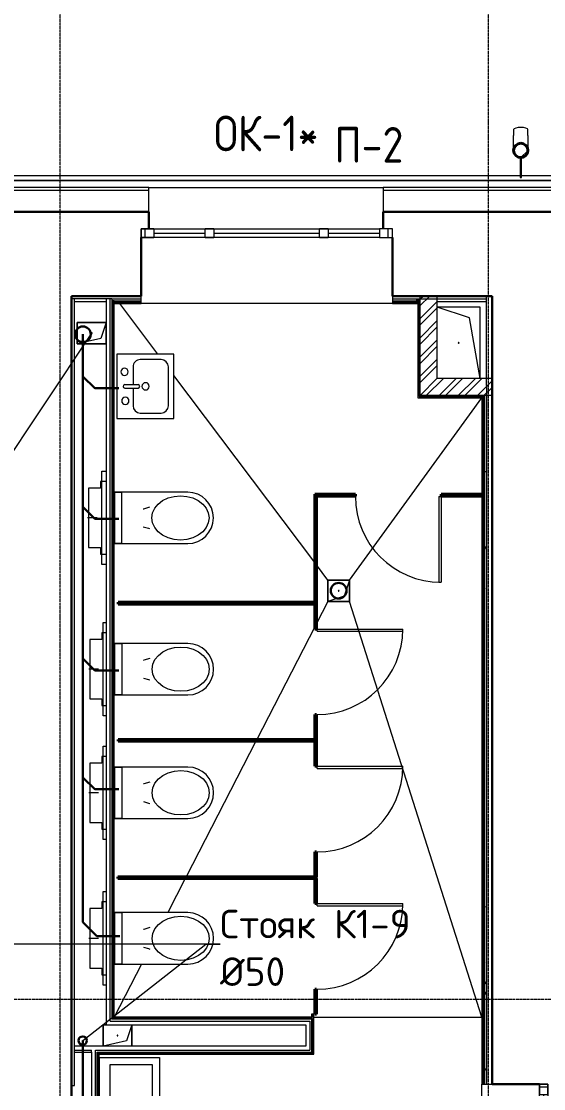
# Model space of a CAD drawing. Header units: millimetres. Extents: x -10178924 to 11692288, y -947381 to 58396.
# Drawn here: x 6878 to 10535, y -358496 to -351017 of the extents above; entities that cross this region are included whole.
import ezdxf
from ezdxf import colors
from ezdxf.entities.mleader import LeaderData, LeaderLine
from ezdxf.math import Vec2, Vec3

# ---------------------------------------------------------------- set-up
doc = ezdxf.new("R2010")
doc.units = ezdxf.units.MM
doc.linetypes.add('ADSK_Линия сетки', pattern=[25, 20, -2.5, 0, -2.5])
for name, color, linetype, lineweight in [('!К1', 32, 'Continuous', 30), ('_ Окна', 7, 'Continuous', 9), ('Выноски ВК', 7, 'Continuous', 0), ('Двери', 7, 'Continuous', 9), ('Двери открывание', 7, 'Continuous', 9), ('Марки окон', 7, 'Continuous', 20), ('Обобщенные модели', 7, 'Continuous', 18), ('Окна', 7, 'Continuous', 9), ('Оси', 253, 'Continuous', 9), ('Перекрытие', 7, 'Continuous', 18), ('Сантехника', 7, 'Continuous', 18), ('Стены внутренние', 7, 'Continuous', 18), ('Стены наружные', 7, 'Continuous', 18), ('Стены несущие', 7, 'Continuous', 30), ('Стены отделка', 7, 'Continuous', 30), ('Стены штриховка', 7, 'Continuous', 9), ('ШТРИХОВКА', 252, 'Continuous', 15)]:
    doc.layers.add(name, color=color, linetype=linetype, lineweight=lineweight)
doc.styles.add('GOST Common_2', font='GOST_Common.ttf', dxfattribs={"width": 0.9, "height": 250})
doc.styles.add('PDF ISOCPEUR', font='isocpeur.ttf')
pattern_1 = [(0, (-6e-11, -248271.14), (406.4, 101.6), [33.528, -271.272, 33.528, -271.272, -1625.6]), (0, (-6e-11, -248271.14), (406.4, 101.6), [-609.6, 33.528, -576.072, 33.528, -271.272, -711.2]), (0, (-6e-11, -248271.14), (406.4, 101.6), [-1524, 33.528, -169.672, 33.528, -474.472]), (120, (152.4, -248220.34), (-291.1882, 301.15272), [33.528, -271.272, 33.528, -271.272, -1625.6]), (120, (152.4, -248220.34), (-291.1882, 301.15272), [-609.6, 33.528, -576.072, 33.528, -271.272, -711.2]), (120, (152.4, -248220.34), (-291.1882, 301.15272), [-1524, 33.528, -169.672, 33.528, -474.472]), (240, (203.2, -248017.14), (-115.2118, -402.75272), [33.528, -271.272, 33.528, -271.272, -1625.6]), (240, (203.2, -248017.14), (-115.2118, -402.75272), [-609.6, 33.528, -576.072, 33.528, -271.272, -711.2]), (240, (203.2, -248017.14), (-115.2118, -402.75272), [-1524, 33.528, -169.672, 33.528, -474.472])]

# ---------------------------------------------------------------- blocks, each defined once
blk = doc.blocks.new('SND_Унитаз_Jika_Olymp_с_инсталяцией - Унитаз_ выпуск прямой_ установка на пол_693х360х360_ PN30_12_ ХВ резьба HP DN15_ К гл_ кон П DN100-701491-План 4-го этажа')
at = {"layer": 'Сантехника'}
for p, q in [((0, -61.7), (0, 6.3)), ((-208, 0), (-208, -85)), ((208, 0), (-208, 0)), ((208, -85), (208, 0)), ((-327.5, -94), (327.5, -94)), ((-327.5, -115), (-327.5, -94)), ((-255, -85), (-255, -115)), ((-208, -85), (-255, -85)), ((255, -85), (208, -85)), ((255, -115), (255, -85)), ((327.5, -94), (327.5, -115)), ((-180, -174), (-180, -687.1)), ((180, -174), (-180, -174)), ((-180, -174), (180, -174)), ((-180, -224), (-180, -174)), ((180, -224), (-180, -224)), ((-100, -173), (-100, -174)), ((-80, -173), (-100, -173)), ((-80, -173), (-100, -173)), ((-80, -174), (-80, -173)), ((-55, -173), (-55, -174)), ((55, -173), (-55, -173)), ((-53.1, -173), (-55, -173)), ((55, -173), (53.1, -173)), ((55, -174), (55, -173)), ((80, -173), (80, -174)), ((100, -173), (80, -173)), ((100, -173), (80, -173)), ((100, -174), (100, -173)), ((180, -687.1), (180, -174)), ((180, -174), (180, -224))]:
    blk.add_line(p, q, dxfattribs=at)
at = {"layer": 'Сантехника', "flags": 128}
for points in [[(0, -836.5), (-34.5, -831.5), (-67.3, -816.7), (-96.6, -792.9), (-121.2, -761.2), (-139.7, -723.3), (-151.1, -681), (-155, -636.5), (-151.1, -592), (-139.7, -549.7), (-121.2, -511.8), (-96.6, -480.1), (-67.3, -456.3), (-34.5, -441.5), (0, -436.5)], [(-61.7, -376.2), (-71.7, -411.6), (-75, -420.3)], [(0, -436.5), (34.5, -441.5), (67.3, -456.3), (96.6, -480.1), (121.2, -511.8), (139.7, -549.7), (151.1, -592), (155, -636.5), (151.1, -681), (139.7, -723.3), (121.2, -761.2), (96.6, -792.9), (67.3, -816.7), (34.5, -831.5), (0, -836.5)], [(75, -420.3), (62.3, -378.9), (61.7, -376.2)]]:
    blk.add_lwpolyline(points, dxfattribs=at)
at = {"layer": 'Сантехника'}
blk.add_arc((0, -687.1), 180, 180, 360, dxfattribs=at)
blk = doc.blocks.new('SND_Унитаз_Jika_Olymp_с_инсталяцией - Унитаз_ выпуск прямой_ установка на пол_693х360х360_ PN30_12_ ХВ резьба HP DN15_ К гл_ кон П DN100-1249333-План 4-го этажа')
at = {"layer": 'Сантехника'}
for p, q in [((0, -61.7), (0, 6.3)), ((-208, 0), (-208, -85)), ((208, 0), (-208, 0)), ((208, -85), (208, 0)), ((-327.5, -94), (327.5, -94)), ((-327.5, -125), (-327.5, -94)), ((-255, -85), (-255, -125)), ((-208, -85), (-255, -85)), ((255, -85), (208, -85)), ((255, -125), (255, -85)), ((327.5, -94), (327.5, -125)), ((-180, -182.1), (-180, -695.2)), ((180, -182.1), (-180, -182.1)), ((-180, -182.1), (180, -182.1)), ((-180, -232.1), (-180, -182.1)), ((-100, -181.1), (-100, -182.1)), ((-80, -181.1), (-100, -181.1)), ((-80, -181.1), (-100, -181.1)), ((-80, -182.1), (-80, -181.1)), ((-55, -181.1), (-55, -182.1)), ((55, -181.1), (-55, -181.1)), ((-53.1, -181.1), (-55, -181.1)), ((55, -181.1), (53.1, -181.1)), ((55, -182.1), (55, -181.1)), ((80, -181.1), (80, -182.1)), ((100, -181.1), (80, -181.1)), ((100, -181.1), (80, -181.1)), ((100, -182.1), (100, -181.1)), ((180, -695.2), (180, -182.1)), ((180, -182.1), (180, -232.1)), ((180, -232.1), (-180, -232.1))]:
    blk.add_line(p, q, dxfattribs=at)
at = {"layer": 'Сантехника', "flags": 128}
for points in [[(0, -844.6), (-34.5, -839.6), (-67.3, -824.8), (-96.6, -801), (-121.2, -769.3), (-139.7, -731.4), (-151.1, -689.1), (-155, -644.6), (-151.1, -600.1), (-139.7, -557.8), (-121.2, -519.9), (-96.6, -488.3), (-67.3, -464.4), (-34.5, -449.6), (0, -444.6)], [(-61.7, -384.3), (-71.7, -419.8), (-75, -428.4)], [(0, -444.6), (34.5, -449.6), (67.3, -464.4), (96.6, -488.3), (121.2, -519.9), (139.7, -557.8), (151.1, -600.1), (155, -644.6), (151.1, -689.1), (139.7, -731.4), (121.2, -769.3), (96.6, -801), (67.3, -824.8), (34.5, -839.6), (0, -844.6)], [(75, -428.4), (62.3, -387), (61.7, -384.3)]]:
    blk.add_lwpolyline(points, dxfattribs=at)
at = {"layer": 'Сантехника'}
blk.add_arc((0, -695.2), 180, 180, 360, dxfattribs=at)
blk = doc.blocks.new('SND_Унитаз_Jika_Olymp_с_инсталяцией - Унитаз_ выпуск прямой_ установка на пол_693х360х360_ PN30_12_ ХВ резьба HP DN15_ К гл_ кон П DN100-V2-План 4-го этажа')
at = {"layer": 'Сантехника'}
for p, q in [((0, -61.7), (0, 6.3)), ((-208, 0), (-208, -85)), ((208, 0), (-208, 0)), ((208, -85), (208, 0)), ((-327.5, -94), (327.5, -94)), ((-327.5, -115), (-327.5, -94)), ((-255, -85), (-255, -115)), ((-208, -85), (-255, -85)), ((255, -85), (208, -85)), ((255, -115), (255, -85)), ((327.5, -94), (327.5, -115)), ((-180, -174), (-180, -687.1)), ((180, -174), (-180, -174)), ((-180, -174), (180, -174)), ((-180, -224), (-180, -174)), ((180, -224), (-180, -224)), ((-100, -173), (-100, -174)), ((-80, -173), (-100, -173)), ((-80, -173), (-100, -173)), ((-80, -174), (-80, -173)), ((-55, -173), (-55, -174)), ((55, -173), (-55, -173)), ((-53.1, -173), (-55, -173)), ((55, -173), (53.1, -173)), ((55, -174), (55, -173)), ((80, -173), (80, -174)), ((100, -173), (80, -173)), ((100, -173), (80, -173)), ((100, -174), (100, -173)), ((180, -687.1), (180, -174)), ((180, -174), (180, -224))]:
    blk.add_line(p, q, dxfattribs=at)
at = {"layer": 'Сантехника', "flags": 128}
for points in [[(0, -836.5), (-34.5, -831.5), (-67.3, -816.7), (-96.6, -792.9), (-121.2, -761.2), (-139.7, -723.3), (-151.1, -681), (-155, -636.5), (-151.1, -592), (-139.7, -549.7), (-121.2, -511.8), (-96.6, -480.1), (-67.3, -456.3), (-34.5, -441.5), (0, -436.5)], [(-61.7, -376.2), (-71.7, -411.6), (-75, -420.3)], [(0, -436.5), (34.5, -441.5), (67.3, -456.3), (96.6, -480.1), (121.2, -511.8), (139.7, -549.7), (151.1, -592), (155, -636.5), (151.1, -681), (139.7, -723.3), (121.2, -761.2), (96.6, -792.9), (67.3, -816.7), (34.5, -831.5), (0, -836.5)], [(75, -420.3), (62.3, -378.9), (61.7, -376.2)]]:
    blk.add_lwpolyline(points, dxfattribs=at)
at = {"layer": 'Сантехника'}
blk.add_arc((0, -687.1), 180, 180, 360, dxfattribs=at)
blk = doc.blocks.new('131_Сантехническая перегородка - СП-3 2-3867708-План 4-го этажа')
at = {"layer": 'Обобщенные модели', "lineweight": 40}
for p, q in [((1390, 8), (0, 8)), ((0, 8), (0, -4)), ((1390, -4), (1390, 8)), ((0, -4), (1390, -4))]:
    blk.add_line(p, q, dxfattribs=at)
blk = doc.blocks.new('131_Сантехническая перегородка_Дверь - СД-1-3905258-План 4-го этажа')
at = {"layer": 'Двери'}
for p, q in [((759, -8), (775, -8)), ((759, -8), (759, -608)), ((775, -8), (775, -608)), ((759, -608), (775, -608))]:
    blk.add_line(p, q, dxfattribs=at)
at = {"layer": 'Двери открывание'}
blk.add_arc((775, -8), 600, 180, 270, dxfattribs=at)
at = {"layer": 'Обобщенные модели', "lineweight": 40}
for p, q in [((175, 8), (0, 8)), ((0, 8), (0, -4)), ((175, -4), (175, 8)), ((950, 8), (775, 8)), ((775, 8), (775, -4)), ((950, -4), (950, 8)), ((0, -4), (175, -4)), ((775, -4), (950, -4))]:
    blk.add_line(p, q, dxfattribs=at)
blk = doc.blocks.new('GM_Отверстие прямоугольное _в плите_ - Отверстие-1400855-План 4-го этажа')
at = {"layer": 'Обобщенные модели'}
for p, q in [((-75, -75), (-75, 75)), ((-75, 75), (75, 75)), ((75, 75), (-75, 75)), ((-75, 75), (-75, -75)), ((-37.5, 37.5), (75, 75)), ((75, 75), (75, -75)), ((75, -75), (75, 75)), ((-75, -75), (-37.5, 37.5)), ((75, -75), (-75, -75)), ((-75, -75), (75, -75))]:
    blk.add_line(p, q, dxfattribs=at)
for start, end in [(360, 180), (180, 360), (60, 165), (300, 360), (195, 270)]:
    blk.add_arc((0, 0), 2.5, start, end, dxfattribs=at)
blk = doc.blocks.new('GM_Отверстие прямоугольное _в плите_ - Отверстие-1433035-План 4-го этажа')
at = {"layer": 'Обобщенные модели'}
for p, q in [((-101.2, -75), (-101.2, 75)), ((-101.2, 75), (-101.2, -75)), ((-63.7, 37.5), (101.2, 75)), ((101.2, 75), (101.2, -75)), ((101.2, -75), (101.2, 75)), ((-101.2, -75), (-63.7, 37.5)), ((101.2, -75), (78.6, -75)), ((78.6, -75), (101.2, -75))]:
    blk.add_line(p, q, dxfattribs=at)
for start, end in [(360, 180), (180, 360), (60, 165), (300, 360), (195, 270)]:
    blk.add_arc((0, 0), 2.5, start, end, dxfattribs=at)
blk = doc.blocks.new('GM_Отверстие прямоугольное _в плите_ - Отверстие-V4-План 4-го этажа')
at = {"layer": 'Обобщенные модели'}
for p, q in [((-101.2, -75), (-101.2, 75)), ((-101.2, 75), (101.2, 75)), ((101.2, 75), (-101.2, 75)), ((-101.2, 75), (-101.2, -75)), ((-63.7, 37.5), (101.2, 75)), ((101.2, 75), (101.2, -75)), ((101.2, -75), (101.2, 75)), ((-101.2, -75), (-63.7, 37.5)), ((101.2, -75), (-101.2, -75)), ((-101.2, -75), (101.2, -75))]:
    blk.add_line(p, q, dxfattribs=at)
for start, end in [(360, 180), (180, 360), (60, 165), (300, 360), (195, 270)]:
    blk.add_arc((0, 0), 2.5, start, end, dxfattribs=at)
blk = doc.blocks.new('GM_Отверстие прямоугольное _в плите_ - Отверстие-1433036-План 4-го этажа')
at = {"layer": 'Обобщенные модели'}
for p, q in [((-150, 250), (-150, -250)), ((-150, 250), (-75, -175)), ((-150, 250), (-150, -250)), ((-75, -175), (150, -250)), ((-150, -250), (150, -250)), ((-150, -250), (150, -250))]:
    blk.add_line(p, q, dxfattribs=at)
for start, end in [(0, 180), (180, 360), (240, 0), (0, 105), (195, 210)]:
    blk.add_arc((0, 0), 2.5, start, end, dxfattribs=at)
blk = doc.blocks.new('ADSK_Умывальник с 3 смесителемями - Умывальник-1755934-План 4-го этажа')
at = {"layer": 'Сантехника'}
for p, q in [((-1000, -420), (-1000, 0)), ((-1000, 0), (1000, 0)), ((1000, 0), (1000, -420)), ((-950, -370), (-950, -75)), ((-950, -75), (950, -75)), ((950, -75), (950, -370)), ((-500, -180), (-443, -180)), ((0, -180), (57, -180)), ((500, -180), (557, -180)), ((950, -370), (-950, -370)), ((1000, -420), (-1000, -420))]:
    blk.add_line(p, q, dxfattribs=at)
for centre in [(-500, -180), (0, -180), (500, -180)]:
    blk.add_circle(centre, 30, dxfattribs=at)
blk = doc.blocks.new('окна_rehau_однопольное_фрамуга_сверху - 800х2240 _нов_ ОК-3_-4264339-План 4-го этажа')
at = {"layer": '_ Окна', "lineweight": 18}
for p, q in [((-420, 75), (-420, 135)), ((-420, 135), (-344, 135)), ((-344, 75), (-420, 75)), ((-344, 135), (-344, 75)), ((344, 135), (344, 75)), ((420, 135), (344, 135)), ((344, 75), (420, 75)), ((420, 75), (420, 135))]:
    blk.add_line(p, q, dxfattribs=at)
at = {"layer": '_ Окна'}
for p, q in [((-400, 75), (-400, 135)), ((-344, 105), (344, 105)), ((400, 75), (400, 135))]:
    blk.add_line(p, q, dxfattribs=at)
at = {"layer": 'Окна'}
for p, q in [((-420, 135), (-420, 75)), ((-344, 135), (-420, 135)), ((-420, 75), (-344, 75)), ((-344, 135), (344, 135)), ((344, 75), (-344, 75)), ((420, 135), (344, 135)), ((344, 75), (420, 75)), ((420, 75), (420, 135))]:
    blk.add_line(p, q, dxfattribs=at)
blk = doc.blocks.new('окно трехпол с фрамугой - 1740 и 1760 -2300_h___нов_ ок1_-2166785-План 4-го этажа')
at = {"layer": '_ Окна', "lineweight": 18}
for p, q in [((-880, 115), (-880, 175)), ((-880, 175), (-790, 175)), ((-790, 175), (-790, 115)), ((-430, 115), (-430, 175)), ((-430, 175), (-370, 175)), ((-370, 175), (-370, 115)), ((370, 115), (370, 175)), ((370, 175), (430, 175)), ((430, 175), (430, 115)), ((790, 175), (790, 115)), ((880, 175), (790, 175)), ((880, 115), (880, 175)), ((-790, 115), (-880, 115)), ((-370, 115), (-430, 115)), ((430, 115), (370, 115)), ((790, 115), (880, 115))]:
    blk.add_line(p, q, dxfattribs=at)
at = {"layer": '_ Окна'}
for p, q in [((-850, 115), (-850, 175)), ((850, 115), (850, 175)), ((-790, 145), (-430, 145)), ((-370, 145), (370, 145)), ((430, 145), (790, 145))]:
    blk.add_line(p, q, dxfattribs=at)
at = {"layer": 'Окна'}
for p, q in [((-880, 175), (-880, 115)), ((-790, 175), (-880, 175)), ((-790, 175), (-430, 175)), ((-370, 175), (-430, 175)), ((-370, 175), (370, 175)), ((430, 175), (370, 175)), ((430, 175), (790, 175)), ((880, 175), (790, 175)), ((880, 115), (880, 175)), ((-880, 115), (-790, 115)), ((-430, 115), (-790, 115)), ((-430, 115), (-370, 115)), ((370, 115), (-370, 115)), ((370, 115), (430, 115)), ((790, 115), (430, 115)), ((790, 115), (880, 115))]:
    blk.add_line(p, q, dxfattribs=at)
blk = doc.blocks.new('Водосток - Тип 1 _карниз больше 490мм_-5137789-План 4-го этажа')
at = {"layer": 'Обобщенные модели', "lineweight": 9}
h = blk.add_hatch(dxfattribs=at)
h.set_pattern_fill('FP_17', color=256, style=0, pattern_type=2)
h.set_pattern_definition([(45, (-10250, -20882.53), (-106.066, 106.066), [])])
h.paths.add_polyline_path([(125, 110), (146.7, 115), (164.1, 128.8), (173.7, 148.9), (173.7, 171.1), (164.1, 191.2), (146.7, 205), (125, 210), (103.3, 205), (85.9, 191.2), (76.3, 171.1), (76.3, 148.9), (85.9, 128.8), (103.3, 115), (124.1, 110.2)])
at = {"layer": 'Обобщенные модели'}
for p, q in [((75, 306.2), (75, 263.6)), ((175, 263.6), (175, 306.2)), ((120, 109.1), (120, -30)), ((130, -30), (130, 109.1)), ((120, -30), (130, -30))]:
    blk.add_line(p, q, dxfattribs=at)
at = {"layer": 'Обобщенные модели', "flags": 128}
for points in [[(75, 173), (75, 174.3), (75, 177), (75, 179.8), (75, 182.9), (75, 186.2), (75, 189.7), (75, 193.4), (75, 197.2), (75, 201.3), (75, 205.5), (75, 209.9), (75, 214.4), (75, 219.1), (75, 224), (75, 229), (75, 234.1), (75, 239.3), (75, 244.6), (75, 250.1), (75, 255.6), (75, 261.3), (75, 263.6)], [(175, 263.6), (175, 258), (175, 252.4), (175, 246.9), (175, 241.5), (175, 236.2), (175, 231.1), (175, 226), (175, 221.1), (175, 216.4), (175, 211.8), (175, 207.3), (175, 203), (175, 198.9), (175, 194.9), (175, 191.2), (175, 187.6), (175, 184.3), (175, 181.1), (175, 178.1), (175, 175.4), (175, 173)]]:
    blk.add_lwpolyline(points, dxfattribs=at)
at = {"layer": 'Обобщенные модели'}
for start, end in [(90, 270), (270, 90)]:
    blk.add_arc((125, 160), 52, start, end, dxfattribs=at)
at = {"layer": 'Обобщенные модели', "lineweight": 40}
for start, end in [(90, 270), (270, 90)]:
    blk.add_arc((125, 160), 50, start, end, dxfattribs=at)
at = {"layer": 'Обобщенные модели'}
for start_param, end_param in [(4.712389, 6.283185), (3.141593, 4.712389)]:
    blk.add_ellipse((125, 306.2), major_axis=(-50, 0), ratio=0.309017, start_param=start_param, end_param=end_param, dxfattribs=at)
blk = doc.blocks.new('Sink - Kitchen _11_ - 450 x 400mm-658719-План 4-го этажа')
at = {"layer": 'Сантехника'}
for p, q in [((240.7, 202.3), (-209.3, 202.3)), ((-209.3, 202.3), (-209.3, -197.7)), ((-209.3, 202.3), (-209.3, -197.7)), ((240.7, 202.3), (-209.3, 202.3)), ((240.7, -197.7), (240.7, 202.3)), ((240.7, -197.7), (240.7, 202.3)), ((3, 88), (-120.4, 88)), ((3, 145.2), (3, 53.1)), ((28.4, 145.2), (28.4, 53.1)), ((151.8, 88), (28.4, 88)), ((-171.2, 37.2), (-171.2, -108.8)), ((202.6, -108.8), (202.6, 37.2)), ((-209.3, -197.7), (240.7, -197.7)), ((-209.3, -197.7), (240.7, -197.7)), ((-120.4, -159.6), (151.8, -159.6))]:
    blk.add_line(p, q, dxfattribs=at)
for centre, radius, start, end in [((-85.9, 142.1), 25.4, 360, 180), ((15.7, 145.2), 12.7, 360, 180), ((117.3, 147.3), 25.4, 360, 180), ((-120.4, 37.2), 50.8, 90, 180), ((-85.9, 142.1), 25.4, 180, 0), ((117.3, 147.3), 25.4, 180, 0), ((151.8, 37.2), 50.8, 360, 90), ((15.7, 0), 25.4, 360, 180), ((15.7, 0), 25.4, 180, 0), ((15.7, 53.1), 12.7, 180, 0), ((-120.4, -108.8), 50.8, 180, 270), ((151.8, -108.8), 50.8, 270, 0)]:
    blk.add_arc(centre, radius, start, end, dxfattribs=at)
blk = doc.blocks.new('оси')
at = {"layer": 'Оси', "linetype": 'ADSK_Линия сетки'}
for p, q in [((13650, -2196.5), (13650, 23921.3)), ((16650, -2196.5), (16650, 23921.3)), ((-3614.3, 15100), (62615.4, 15100))]:
    blk.add_line(p, q, dxfattribs=at)
blk = doc.blocks.new('4 этаж')
h = blk.add_hatch()
h.set_pattern_fill('ANSI32', color=256, scale=10)
h.set_pattern_definition([(45, (-6e-11, -248271.14), (-67.35192, 67.35192), []), (45, (44.9, -248271.14), (-67.35192, 67.35192), [])])
h.paths.add_polyline_path([(9790, -228248.6), (9670, -228248.6), (9670, -228946.6), (10175, -228946.6), (10175, -228826.6), (9790, -228826.6)])
at = {"layer": 'Стены внутренние', "lineweight": 9}
h = blk.add_hatch(dxfattribs=at)
h.set_pattern_fill('FP_4', color=256, style=0, pattern_type=2)
h.set_pattern_definition(pattern_1)
h.paths.add_polyline_path([(9741, -228283.6), (9741, -228268.6), (9476.1, -228268.6), (9476.1, -228283.6)])
h.paths.add_polyline_path([(7716.1, -228283.6), (7716.1, -228268.6), (7512.6, -228268.6), (7512.6, -228283.6), (7712, -228283.6)])
h = blk.add_hatch(dxfattribs=at)
h.set_pattern_fill('FP_4', color=256, style=0, pattern_type=2)
h.set_pattern_definition(pattern_1)
h.paths.add_polyline_path([(10135, -235622.9), (10135, -234610.1), (10120, -234611.1), (10120, -235622.9)])
h.paths.add_polyline_path([(10120, -233770.1), (10135, -233770.1), (10135, -228875.6), (10120, -228875.6), (10120, -233561)])
at = {"layer": 'Двери'}
for p, q in [((9800.7, -229654), (9816.7, -229654)), ((9800.7, -229654), (9800.7, -230254)), ((9816.7, -229654), (9816.7, -230254)), ((9800.7, -230254), (9816.7, -230254))]:
    blk.add_line(p, q, dxfattribs=at)
at = {"layer": 'Двери открывание'}
blk.add_arc((9816.7, -229654), 600, 180, 270, dxfattribs=at)
at = {"layer": 'Обобщенные модели', "lineweight": 40}
for p, q in [((8933, -229638), (8933, -230395)), ((8933, -229638), (9216.7, -229638)), ((8945, -229650), (8933, -229650)), ((9216.7, -229650), (8933, -229650)), ((8945, -230395), (8945, -229650)), ((9216.7, -229638), (9216.7, -229650)), ((10102, -229638), (9816.7, -229638)), ((9816.7, -229638), (9816.7, -229650)), ((9816.7, -229650), (10102, -229650)), ((8933, -230395), (8945, -230395))]:
    blk.add_line(p, q, dxfattribs=at)
at = {"layer": 'Перекрытие'}
for p, q in [((7472.7, -228288.6), (7250, -228288.6)), ((7834.6, -228656.6), (7567.5, -228301.6)), ((10135, -228288.6), (9790, -228288.6)), ((8933, -230116.3), (7946.1, -228804.7)), ((9175, -230238.6), (10102, -228961.6)), ((9025, -230238.6), (8945, -230132.3)), ((9025, -230388.6), (8945, -230544.2)), ((10102, -233301), (9175, -230388.6)), ((8933, -230567.6), (8527.1, -231357)), ((8520.9, -231369), (8032.5, -232319)), ((8026.3, -232331), (7903.7, -232569.5)), ((7718.6, -232929.5), (7527.6, -233301)), ((8925, -233301), (10102, -233301)), ((7422, -233561), (7430, -233561))]:
    blk.add_line(p, q, dxfattribs=at)
at = {"layer": 'Стены внутренние'}
for p, q in [((9476.1, -228301.6), (7716.1, -228301.6)), ((10102, -234610.1), (10102, -233770.1))]:
    blk.add_line(p, q, dxfattribs=at)
at = {"layer": 'Стены наружные'}
for p, q in [((5808.9, -227403.6), (10370.2, -227403.6)), ((10379.8, -227403.6), (10960, -227403.6)), ((5808.9, -227438.6), (10925, -227438.6)), ((10925, -227438.6), (5808.9, -227438.6)), ((7771.1, -227488.6), (9411.1, -227488.6))]:
    blk.add_line(p, q, dxfattribs=at)
at = {"layer": 'Стены несущие'}
for p, q in [((7771.1, -227658.6), (5808.9, -227658.6)), ((7771.1, -227778.6), (7771.1, -227658.6)), ((9411.1, -227658.6), (10685, -227658.6)), ((9411.1, -227658.6), (9411.1, -227778.6)), ((7716.1, -228248.6), (7716.1, -227838.6)), ((9476.1, -227838.6), (9476.1, -228248.6)), ((7230, -228248.6), (7716.1, -228248.6)), ((7230, -235622.4), (7230, -228248.6)), ((10175, -228248.6), (9476.1, -228248.6)), ((10175, -233770.1), (10175, -228248.6)), ((10175, -233770.1), (10505, -233770.1))]:
    blk.add_line(p, q, dxfattribs=at)
at = {"layer": 'Стены отделка', "lineweight": 9}
for p, q in [((7771.1, -227488.6), (5808.9, -227488.6)), ((7771.1, -227658.6), (7771.1, -227488.6)), ((10875, -227488.6), (9411.1, -227488.6)), ((9411.1, -227488.6), (9411.1, -227658.6)), ((7771.1, -227508.6), (7762.1, -227508.6)), ((9427.1, -227508.6), (9411.1, -227508.6)), ((9411.1, -227658.6), (9411.1, -227658.6)), ((7512.6, -228268.6), (7230, -228268.6)), ((7250, -233781.1), (7250, -228268.6)), ((7472.6, -228268.6), (7472.6, -233356)), ((7512.6, -228268.6), (7512.6, -233316)), ((7527.6, -228283.6), (7512.6, -228283.6)), ((7512.6, -228301.6), (7716.1, -228301.6)), ((7527.6, -233316), (7527.6, -228283.6)), ((7716.1, -228301.6), (7716.1, -228248.6)), ((9476.1, -228248.6), (9476.1, -228301.6)), ((9476.1, -228301.6), (9655, -228301.6)), ((9741, -228268.6), (10135, -228268.6)), ((9790, -228826.6), (9790, -228248.6)), ((10135, -228875.6), (10135, -228248.6)), ((10175, -228826.6), (9790, -228826.6)), ((10102, -228946.6), (10102, -233770.1)), ((8910, -233301), (7512.6, -233301)), ((8910, -233316), (7512.6, -233316)), ((8910, -233281), (8910, -233301)), ((8925, -233281), (8910, -233281)), ((8910, -233316), (8910, -233546)), ((8925, -233561), (8925, -233281)), ((7472.6, -233356), (8870, -233356)), ((8870, -233356), (8870, -233506)), ((8870, -233506), (7250, -233506)), ((7250, -233546), (7370, -233546)), ((7370, -233546), (7370, -235589.9)), ((7410, -233546), (8925, -233546)), ((7410, -235622.9), (7410, -233546)), ((7422, -233552), (7410, -233552)), ((7422, -235613.5), (7422, -233552)), ((7430, -233546), (7430, -233561)), ((7430, -233561), (8925, -233561)), ((10102, -233770.1), (10175, -233770.1)), ((7230, -233781.1), (7250, -233781.1))]:
    blk.add_line(p, q, dxfattribs=at)
for points in [[(9655, -228268.6), (9655, -228961.6), (10102, -228961.6)], [(10175, -228946.6), (9670, -228946.6), (9670, -228248.6)]]:
    blk.add_lwpolyline(points, dxfattribs=at)
at = {"layer": 'Стены штриховка'}
for p, q in [((7762.1, -227508.6), (5809.9, -227508.6)), ((9427.1, -227508.6), (9427.1, -227508.6)), ((10685, -227508.6), (9427.1, -227508.6)), ((7499.6, -233329), (7499.6, -228268.6)), ((7512.6, -228268.6), (7716.1, -228268.6)), ((7512.6, -228292.6), (7716.1, -228292.6)), ((7518.6, -233316), (7518.6, -228283.6)), ((7527.6, -228283.6), (7716.1, -228283.6)), ((9476.1, -228268.6), (9741, -228268.6)), ((9476.1, -228283.6), (9655, -228283.6)), ((9476.1, -228292.6), (9655, -228292.6)), ((10135, -228875.6), (10135, -233770.1)), ((10111, -228946.6), (10111, -233770.1)), ((10120, -228946.6), (10120, -233770.1)), ((7499.6, -233329), (8897, -233329)), ((8916, -233310), (7512.6, -233310)), ((8897, -233329), (8897, -233533)), ((8916, -233301), (8910, -233301)), ((8916, -233301), (8916, -233281)), ((8916, -233546), (8916, -233310)), ((7250, -233533), (7370, -233533)), ((7370, -233546), (7370, -233533)), ((7397, -233533), (8897, -233533)), ((7397, -235589.9), (7397, -233533)), ((7416, -235613.5), (7416, -233552)), ((7430, -233552), (8925, -233552))]:
    blk.add_line(p, q, dxfattribs=at)
blk.add_lwpolyline([(9664, -228268.6), (9664, -228952.6), (10102, -228952.6)], dxfattribs=at)
at = {"color": 253}
blk.add_blockref('оси', (-6500.4, -248276.1), dxfattribs=at)
at = {"layer": 'Обобщенные модели'}
for name, p in [('Водосток - Тип 1 _карниз больше 490мм_-5137789-План 4-го этажа', (10250, -227388.6)), ('131_Сантехническая перегородка - СП-3 2-3867708-План 4-го этажа', (7555, -230403)), ('131_Сантехническая перегородка - СП-3 2-3867708-План 4-го этажа', (7555, -231365)), ('131_Сантехническая перегородка - СП-3 2-3867708-План 4-го этажа', (7553, -232327))]:
    blk.add_blockref(name, p, dxfattribs=at)
for name, p, rotation in [('GM_Отверстие прямоугольное _в плите_ - Отверстие-1433036-План 4-го этажа', (9940, -228576.6), 180), ('GM_Отверстие прямоугольное _в плите_ - Отверстие-V4-План 4-го этажа', (7371.2, -228509.1), 180), ('GM_Отверстие прямоугольное _в плите_ - Отверстие-1400855-План 4-го этажа', (9100, -230313.6), 180), ('131_Сантехническая перегородка_Дверь - СД-1-3905258-План 4-го этажа', (8941, -231357), 90), ('131_Сантехническая перегородка_Дверь - СД-1-3905258-План 4-го этажа', (8941, -232319), 90), ('131_Сантехническая перегородка_Дверь - СД-1-3905258-План 4-го этажа', (8941, -233281), 90), ('GM_Отверстие прямоугольное _в плите_ - Отверстие-1433035-План 4-го этажа', (7551.2, -233431), 180)]:
    blk.add_blockref(name, p, dxfattribs=dict(at, rotation=rotation))
at = {"layer": 'Окна'}
blk.add_blockref('окно трехпол с фрамугой - 1740 и 1760 -2300_h___нов_ ок1_-2166785-План 4-го этажа', (8596.1, -227953.6), dxfattribs=at)
at = {"layer": 'Окна', "rotation": 270}
blk.add_blockref('окна_rehau_однопольное_фрамуга_сверху - 800х2240 _нов_ ОК-3_-4264339-План 4-го этажа', (10430, -234190.1), dxfattribs=at)
at = {"layer": 'Сантехника', "rotation": 90}
for name, p in [('Sink - Kitchen _11_ - 450 x 400mm-658719-План 4-го этажа', (7748.4, -228897.3)), ('SND_Унитаз_Jika_Olymp_с_инсталяцией - Унитаз_ выпуск прямой_ установка на пол_693х360х360_ PN30_12_ ХВ резьба HP DN15_ К гл_ кон П DN100-1249333-План 4-го этажа', (7347.6, -229803.6)), ('SND_Унитаз_Jika_Olymp_с_инсталяцией - Унитаз_ выпуск прямой_ установка на пол_693х360х360_ PN30_12_ ХВ резьба HP DN15_ К гл_ кон П DN100-701491-План 4-го этажа', (7357.6, -230863.6)), ('SND_Унитаз_Jika_Olymp_с_инсталяцией - Унитаз_ выпуск прямой_ установка на пол_693х360х360_ PN30_12_ ХВ резьба HP DN15_ К гл_ кон П DN100-V2-План 4-го этажа', (7357.6, -231729.5)), ('SND_Унитаз_Jika_Olymp_с_инсталяцией - Унитаз_ выпуск прямой_ установка на пол_693х360х360_ PN30_12_ ХВ резьба HP DN15_ К гл_ кон П DN100-701491-План 4-го этажа', (7357.6, -232749.5)), ('ADSK_Умывальник с 3 смесителемями - Умывальник-1755934-План 4-го этажа', (7425, -234583.5))]:
    blk.add_blockref(name, p, dxfattribs=at)
at = {"layer": 'Марки окон', "lineweight": 9, "char_height": 250, "attachment_point": 5, "line_spacing_factor": 1.022766, "style": 'GOST Common_2'}
for s, insert, width in [('\\pxqc,t1.8,3.6,5.4,7.2,9,10.8,12.6,14.4,16.2,18,19.8,21.6,23.4,25.2,27,28.8,30.6,32.4,34.2,36,37.8,39.6,41.4,43.2,45,46.8,48.6,50.4,52.2,54,55.8,57.6;{ОК-1*}', (8592.5, -227109.9), 792), ('\\pxqc,t1.8,3.6,5.4,7.2,9,10.8,12.6,14.4,16.2,18,19.8,21.6,23.4,25.2,27,28.8,30.6,32.4,34.2,36,37.8,39.6,41.4,43.2,45,46.8,48.6,50.4,52.2,54,55.8,57.6;{П-2}', (9311.9, -227189.5), 505.8)]:
    blk.add_mtext(s, dxfattribs=dict(at, insert=insert, width=width))
blk = doc.blocks.new('_None')

msp = doc.modelspace()

# ---------------------------------------------------------------- linework, layer by layer
at = {"layer": '!К1'}
for points in [[(7309.3, -353210.2), (7309.3, -357329.2), (7406.9, -357426.8), (7567.3, -357426.8)], [(7309.3, -353505), (7392.9, -353588.6), (7561.1, -353588.6)], [(7309.3, -354419.2), (7392.9, -354502.8), (7561.1, -354502.8)], [(7309.3, -355481.7), (7392.9, -355565.3), (7561.1, -355565.3)], [(7309.3, -356314.7), (7392.9, -356398.3), (7561.1, -356398.3)], [(7307.7, -358159.4), (7307.7, -359719)]]:
    msp.add_lwpolyline(points, dxfattribs=at)
for centre, radius in [((7309.3, -353210.2), 55), ((9100, -355006.9), 55), ((7307.7, -358159.4), 30)]:
    msp.add_circle(centre, radius, dxfattribs=at)

# ---------------------------------------------------------------- block references
at = {"layer": 'ШТРИХОВКА'}
msp.add_blockref('4 этаж', (0, -124693.3), dxfattribs=at)

# ---------------------------------------------------------------- leaders
at = {"layer": 'Выноски ВК', "ltscale": 50}
ml = msp.add_multileader_mtext('Standard', dxfattribs=at)
ml.set_content('Стояк К1-8 ^J%%C110', color=256, style='PDF ISOCPEUR')
ml.set_leader_properties(color=256, linetype='ByLayer', lineweight=-1)
ml.set_arrow_properties(name='NONE')
ml.build(insert=Vec2(0, 0))
ml.multileader.update_dxf_attribs({"text_left_attachment_type": 6, "text_right_attachment_type": 6, "dogleg_length": 100, "arrow_head_size": 300})
ctx = ml.context
ctx.base_point, ctx.char_height, ctx.arrow_head_size, ctx.landing_gap_size, ctx.plane_origin = Vec3(5145, -354351.8), 200, 300, 0, Vec3(124.3, -349490.2)
ctx.left_attachment, ctx.right_attachment = 6, 6
notes = []
notes.append((ctx, [(1, (1, 1, 0), (6605, -354351.8), (-1, 0), 100, [(1, [(7368.7, -353202.4)], 0, [])])]))
ctx.mtext.insert, ctx.mtext.flow_direction = Vec3(5145, -354111.8), 5
ml = msp.add_multileader_mtext('Standard', dxfattribs=at)
ml.set_content('Стояк К1-9 ^J%%C50', color=256, style='PDF ISOCPEUR')
ml.set_leader_properties(color=256, linetype='ByLayer', lineweight=-1)
ml.set_arrow_properties(name='NONE')
ml.build(insert=Vec2(0, 0))
ml.multileader.update_dxf_attribs({"text_left_attachment_type": 6, "text_right_attachment_type": 6, "dogleg_length": 100, "arrow_head_size": 300})
ctx = ml.context
ctx.base_point, ctx.char_height, ctx.arrow_head_size, ctx.landing_gap_size, ctx.plane_origin = Vec3(8269.3, -357482.6), 200, 300, 0, Vec3(63.4, -354447.2)
ctx.left_attachment, ctx.right_attachment = 6, 6
notes.append((ctx, [(0, (1, 1, 0), (8169.3, -357482.6), (1, 0), 100, [(1, [(7307.7, -358159.4)], 0, [])])]))
ctx.mtext.insert, ctx.mtext.flow_direction = Vec3(8269.3, -357242.6), 5
for ctx, leaders in notes:
    for number, flags, end, landing, length, lines in leaders:
        leader = LeaderData()
        leader.index, (leader.has_last_leader_line, leader.has_dogleg_vector, leader.attachment_direction) = number, flags
        leader.last_leader_point, leader.dogleg_vector, leader.dogleg_length = Vec3(end), Vec3(landing), length
        for number, points, colour, breaks in lines:
            line = LeaderLine()
            line.index, line.vertices, line.color, line.breaks = number, Vec3.list(points), colors.encode_raw_color(colour), breaks
            leader.lines.append(line)
        ctx.leaders.append(leader)

doc.saveas('drawing.dxf')
